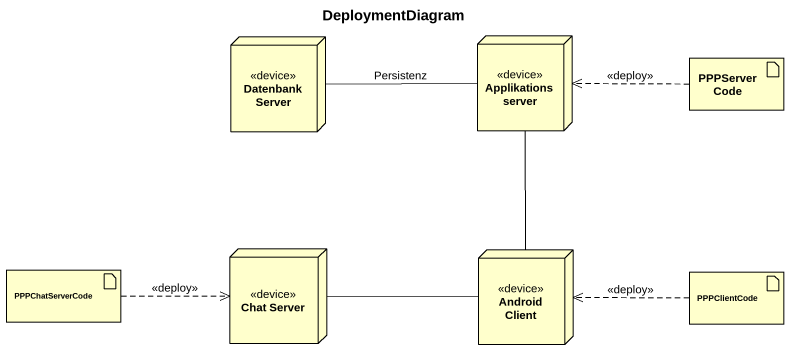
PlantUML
@startuml
title DeploymentDiagram
node "Datenbank Server" as Datenbank_Server <<device>>
node Applikationsserver <<device>>
artifact PPPServerCode
artifact PPPChatServerCode
node "Chat Server" as Chat_Server <<device>>
node "Android Client" as Android_Client <<device>>
artifact PPPClientCode
Applikationsserver -left- Datenbank_Server : Persistenz
PPPServerCode .left.> Applikationsserver : <<deploy>>
PPPChatServerCode .right.> Chat_Server : <<deploy>>
Android_Client -up- Applikationsserver
Android_Client -left- Chat_Server
PPPClientCode .left.> Android_Client : <<deploy>>
@enduml
